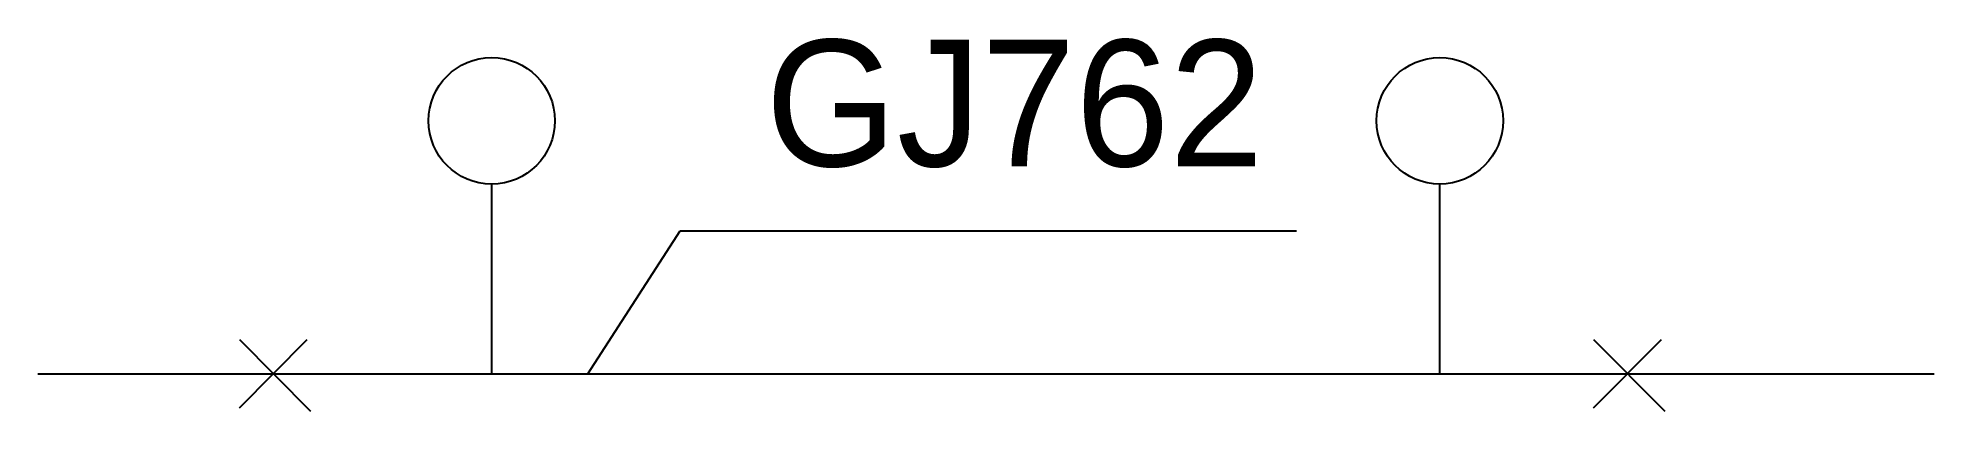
# Model space of a CAD drawing. Header units: metres. Extents: x 9.6 to 39.6, y 15.2 to 21.1.
import ezdxf

# ---------------------------------------------------------------- set-up
doc = ezdxf.new("R2010")
doc.units = ezdxf.units.M

# ---------------------------------------------------------------- blocks, each defined once
blk = doc.blocks.new('A$C094D07B6')
for p, q in [((1, 0), (1, 3)), ((16, 0), (16, 3))]:
    blk.add_line(p, q)
for centre in [(1, 4), (16, 4)]:
    blk.add_circle(centre, 1)

msp = doc.modelspace()

# ---------------------------------------------------------------- linework, layer by layer
for p, q in [((18.28, 15.84), (19.74, 18.1)), ((19.74, 18.1), (29.49, 18.1)), ((12.77, 15.3), (13.84, 16.38)), ((12.77, 16.38), (13.89, 15.25)), ((34.19, 15.3), (35.27, 16.38)), ((34.19, 16.38), (35.32, 15.25))]:
    msp.add_line(p, q)
msp.add_lwpolyline([(9.58, 15.84), (39.58, 15.84)])

# ---------------------------------------------------------------- block references
msp.add_blockref('A$C094D07B6', (15.76, 15.84))

# ---------------------------------------------------------------- texts
msp.add_text('GJ762', height=2).set_placement((21.09, 19.12))

doc.saveas('drawing.dxf')
